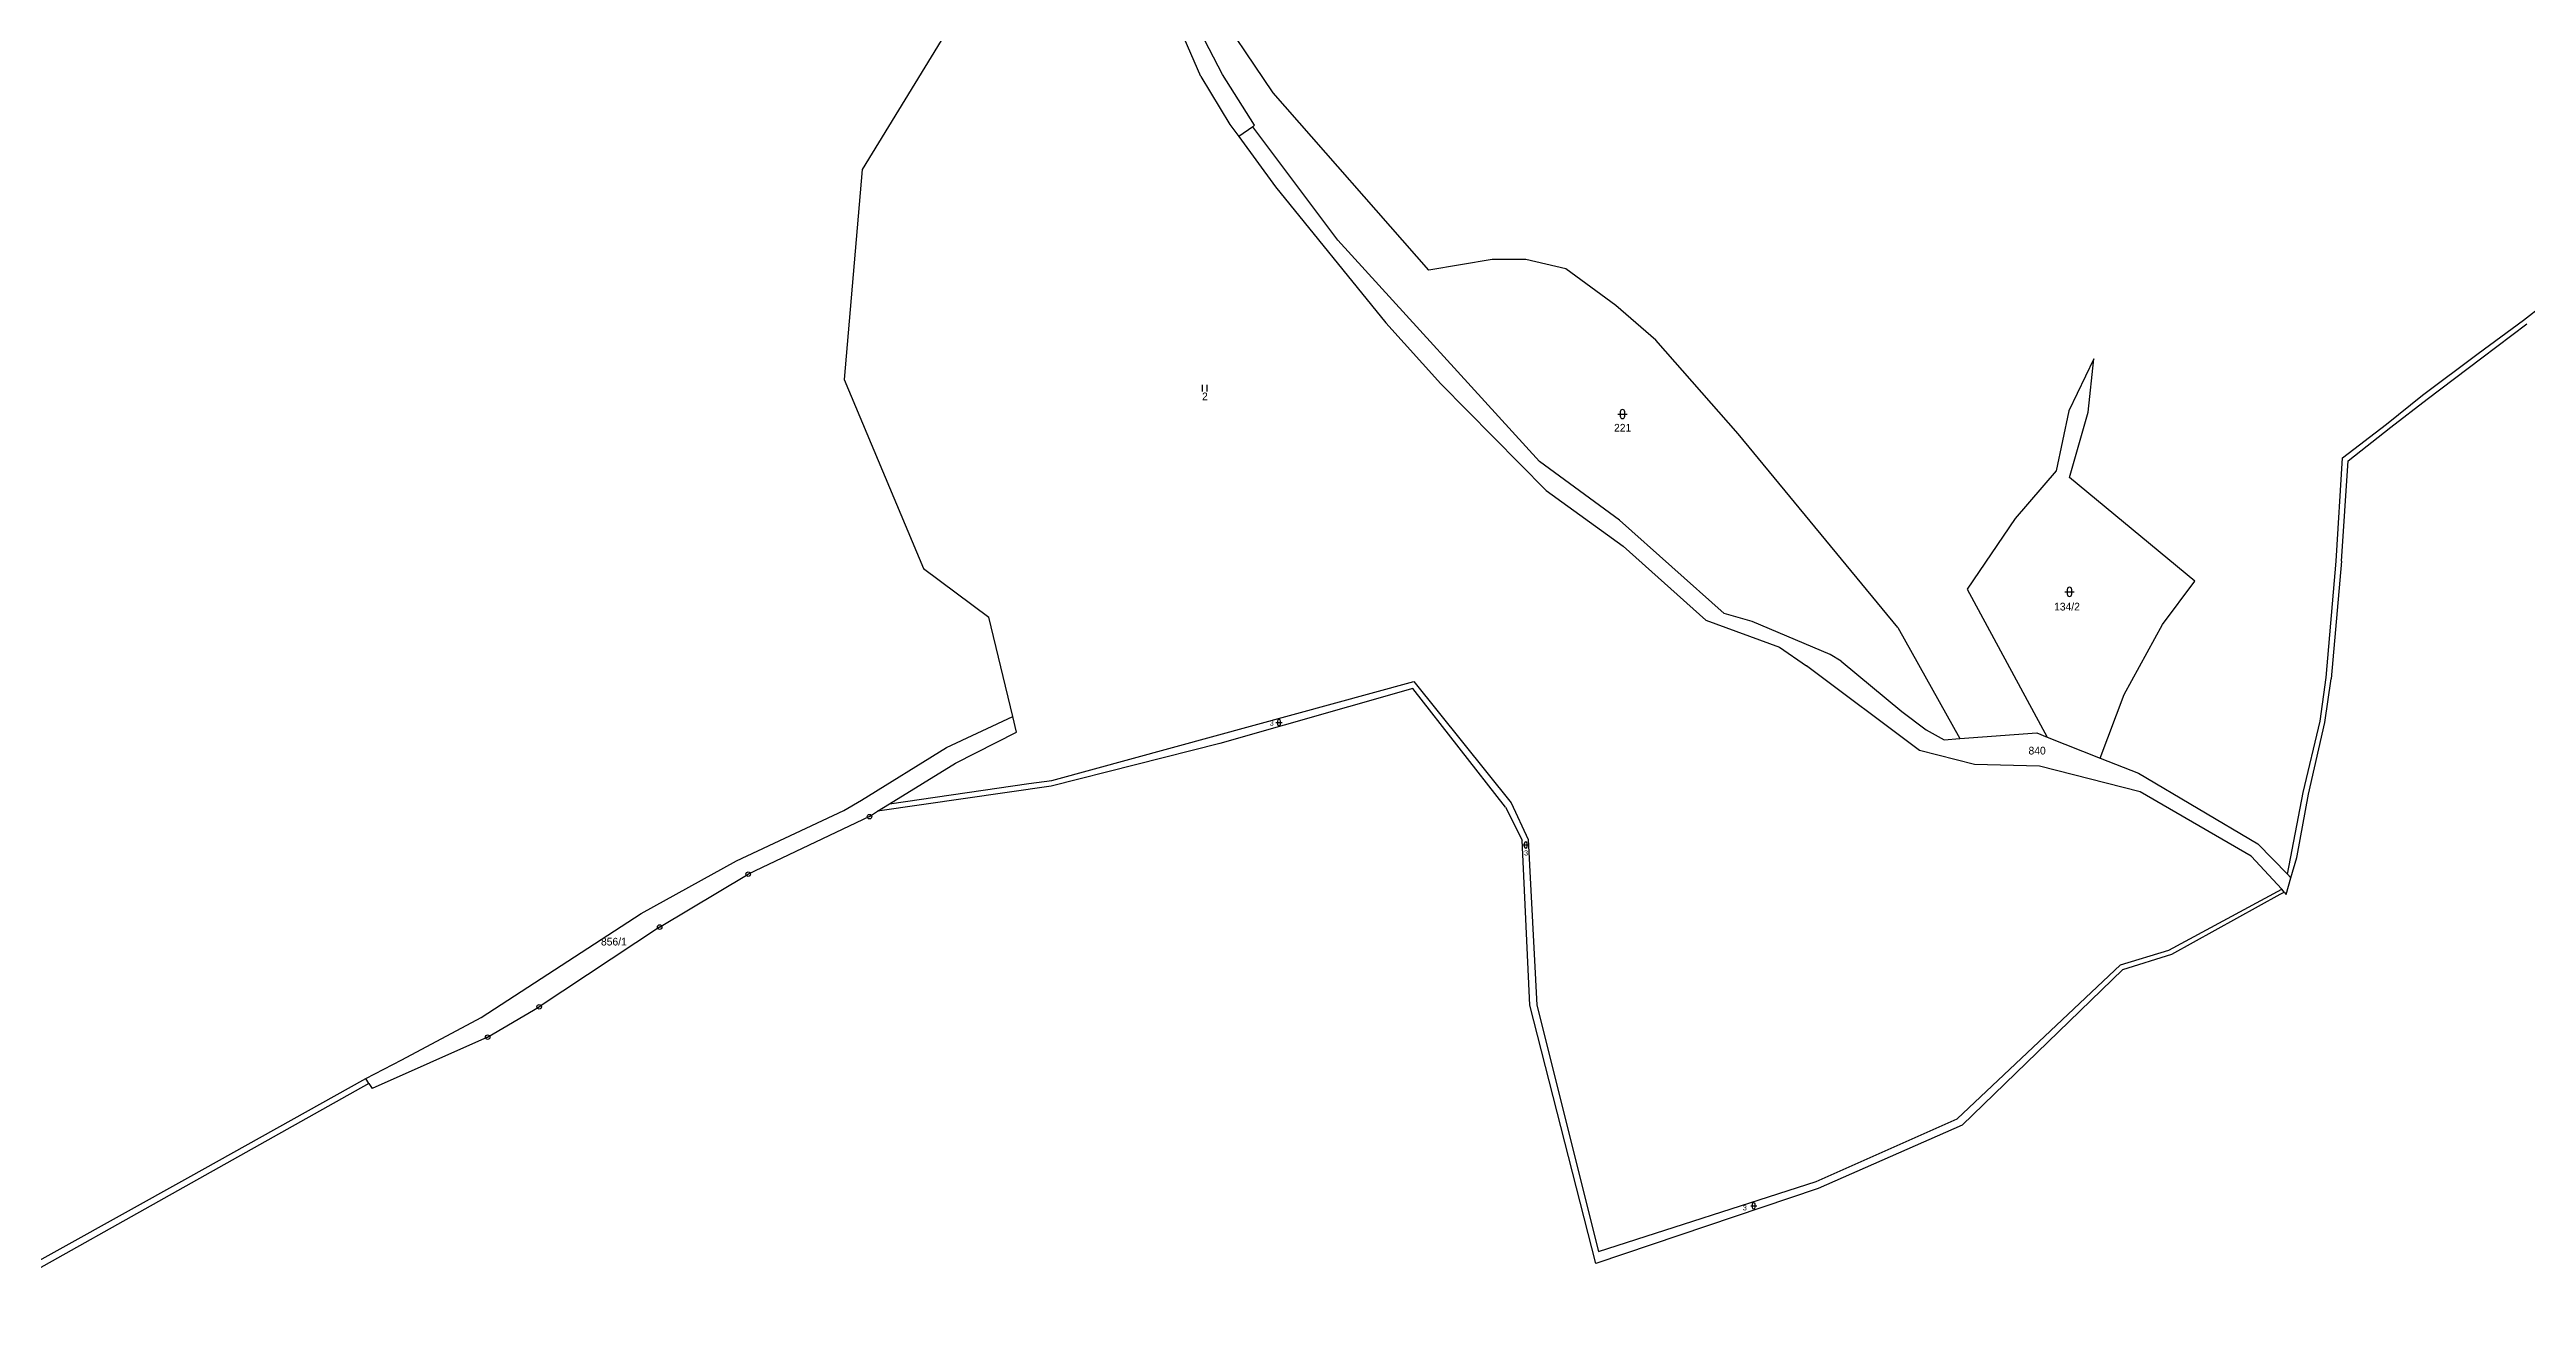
# Model space of a CAD drawing. Extents: x -528340 to -526503, y -1064020 to -1062300.
# Drawn here: x -527665 to -527119, y -1063978 to -1063699 of the extents above; entities that cross this region are included whole.
import ezdxf
from ezdxf.enums import TextEntityAlignment as Align

# ---------------------------------------------------------------- set-up
doc = ezdxf.new("R2010")
doc.units = 0
doc.linetypes.add('0_206_2', pattern=[0])
for name, color, linetype in [('105', 1, 'CONTINUOUS'), ('18', 1, 'CONTINUOUS'), ('20602', 1, 'CONTINUOUS'), ('21900', 1, 'CONTINUOUS'), ('306', 1, 'CONTINUOUS'), ('316', 1, 'CONTINUOUS')]:
    doc.layers.add(name, color=color, linetype=linetype)

# ---------------------------------------------------------------- blocks, each defined once
blk = doc.blocks.new('3_06$3')
at = {"layer": '306', "color": 255, "linetype": 'CONTINUOUS'}
for p, q in [((-0.51, 0), (-0.51, 1.5)), ((0.49, 0), (0.49, 1.5))]:
    blk.add_line(p, q, dxfattribs=at)
blk = doc.blocks.new('3_16$2')
at = {"layer": '316', "color": 255, "linetype": 'CONTINUOUS'}
for p, q in [((-1, 1), (1, 1)), ((-0.5, 1.5), (-0.5, 0.5)), ((0.5, 0.5), (0.5, 1.5))]:
    blk.add_line(p, q, dxfattribs=at)
for centre, start, end in [((0, 1.5), 0, 180), ((0, 0.5), 180, 359.9879)]:
    blk.add_arc(centre, 0.5, start, end, dxfattribs=at)
blk = doc.blocks.new('1_05$6')
at = {"layer": '105', "color": 3, "linetype": 'CONTINUOUS'}
for radius in [0.5, 0.0303]:
    blk.add_circle((0, 0), radius, dxfattribs=at)

msp = doc.modelspace()

# ---------------------------------------------------------------- linework, layer by layer
at = {"layer": '20602', "color": 3, "linetype": '0_206_2'}
for p, q in [((-527128.83, -1063767.05), (-527118.87, -1063759.53)), ((-527140.9, -1063776.19), (-527128.83, -1063767.05)), ((-527148.89, -1063782.34), (-527140.9, -1063776.19)), ((-527158.33, -1063789.8), (-527148.89, -1063782.34)), ((-527159.77, -1063811.94), (-527158.33, -1063789.8)), ((-527159.77, -1063811.94), (-527162.04, -1063837.88)), ((-527163.48, -1063847.51), (-527162.04, -1063837.88)), ((-527364.69, -1063840.06), (-527407.29, -1063852.19)), ((-527344.24, -1063866.22), (-527364.69, -1063840.06)), ((-527167.04, -1063863.33), (-527163.48, -1063847.51)), ((-527407.29, -1063852.19), (-527444.52, -1063861.59)), ((-527444.52, -1063861.59), (-527482.79, -1063867.12)), ((-527169.56, -1063876.93), (-527167.04, -1063863.33)), ((-527484.57, -1063868.31), (-527511.33, -1063880.99)), ((-527484.57, -1063868.31), (-527482.79, -1063867.12)), ((-527344.24, -1063866.22), (-527340.59, -1063873.53)), ((-527338.88, -1063909.9), (-527340.59, -1063873.53)), ((-527530.88, -1063892.68), (-527511.33, -1063880.99)), ((-527171.97, -1063885.48), (-527170.93, -1063881.8)), ((-527170.93, -1063881.8), (-527169.67, -1063877.32)), ((-527169.67, -1063877.32), (-527169.56, -1063876.93)), ((-527197.24, -1063898.68), (-527173.29, -1063885.41)), ((-527173.29, -1063885.41), (-527172.44, -1063884.94)), ((-527172.44, -1063884.94), (-527171.97, -1063885.48)), ((-527530.88, -1063892.68), (-527557.44, -1063910.28)), ((-527208.01, -1063902.07), (-527197.24, -1063898.68)), ((-527208.01, -1063902.07), (-527243.49, -1063936.43)), ((-527568.83, -1063916.99), (-527557.44, -1063910.28)), ((-527324.34, -1063966.92), (-527338.88, -1063909.9)), ((-527568.83, -1063916.99), (-527594.32, -1063928.3)), ((-527595.02, -1063927.17), (-527634.27, -1063949.23)), ((-527595.02, -1063927.17), (-527594.32, -1063928.3)), ((-527243.49, -1063936.43), (-527275.25, -1063950.35)), ((-527634.27, -1063949.23), (-527685.57, -1063977.95)), ((-527275.25, -1063950.35), (-527324.34, -1063966.92))]:
    msp.add_line(p, q, dxfattribs=at)
at = {"layer": '21900', "color": 3, "linetype": 'CONTINUOUS'}
for p, q in [((-527459.87, -1063682.4), (-527486.19, -1063725.52)), ((-527411.44, -1063704.94), (-527421.48, -1063681.78)), ((-527406.71, -1063704.56), (-527419.11, -1063680.56)), ((-527395.51, -1063708.56), (-527412.1, -1063683.98)), ((-527411.44, -1063704.94), (-527405.06, -1063715.54)), ((-527399.59, -1063715.71), (-527406.71, -1063704.56)), ((-527361.15, -1063747.74), (-527395.51, -1063708.56)), ((-527405.06, -1063715.54), (-527403.09, -1063718.23)), ((-527400.01, -1063716.06), (-527403.09, -1063718.23)), ((-527403.09, -1063718.23), (-527394.98, -1063729.34)), ((-527400.01, -1063716.06), (-527399.59, -1063715.71)), ((-527381.27, -1063741.08), (-527400.01, -1063716.06)), ((-527486.19, -1063725.52), (-527490.18, -1063771.81)), ((-527394.98, -1063729.34), (-527370.66, -1063759.33)), ((-527336.77, -1063789.92), (-527381.27, -1063741.08)), ((-527347.15, -1063745.36), (-527361.15, -1063747.74)), ((-527339.78, -1063745.36), (-527347.15, -1063745.36)), ((-527330.93, -1063747.43), (-527339.78, -1063745.36)), ((-527319.91, -1063755.54), (-527330.93, -1063747.43)), ((-527311.06, -1063763.19), (-527319.91, -1063755.54)), ((-527119.65, -1063758.73), (-527110.98, -1063752)), ((-527370.66, -1063759.33), (-527358.53, -1063772.8)), ((-527129.6, -1063766.11), (-527119.65, -1063758.73)), ((-527292.92, -1063783.8), (-527311.06, -1063763.19)), ((-527214.44, -1063767.25), (-527219.94, -1063778.74)), ((-527215.68, -1063779.03), (-527214.44, -1063767.25)), ((-527141.93, -1063775.29), (-527129.6, -1063766.11)), ((-527490.18, -1063771.81), (-527472.66, -1063813.56)), ((-527358.53, -1063772.8), (-527335.29, -1063796.3)), ((-527149.85, -1063781.66), (-527141.93, -1063775.29)), ((-527257.69, -1063826.56), (-527292.92, -1063783.8)), ((-527219.94, -1063778.74), (-527222.76, -1063791.98)), ((-527219.77, -1063793.43), (-527215.68, -1063779.03)), ((-527159.53, -1063789.09), (-527149.85, -1063781.66)), ((-527160.94, -1063811.89), (-527159.53, -1063789.09)), ((-527319.05, -1063802.88), (-527336.77, -1063789.92)), ((-527222.76, -1063791.98), (-527231.82, -1063802.54)), ((-527192.17, -1063816.33), (-527219.77, -1063793.43)), ((-527335.29, -1063796.3), (-527318.29, -1063808.59)), ((-527296, -1063823.49), (-527319.05, -1063802.88)), ((-527231.82, -1063802.54), (-527242.4, -1063818.14)), ((-527318.29, -1063808.59), (-527300.03, -1063824.95)), ((-527472.66, -1063813.56), (-527458.21, -1063824.28)), ((-527199.31, -1063825.87), (-527192.17, -1063816.33)), ((-527163.18, -1063837.6), (-527160.94, -1063811.89)), ((-527242.4, -1063818.14), (-527224.75, -1063850.74)), ((-527452.98, -1063846.21), (-527458.21, -1063824.28)), ((-527300.03, -1063824.95), (-527283.78, -1063830.93)), ((-527289.81, -1063825.22), (-527296, -1063823.49)), ((-527272.63, -1063832.51), (-527289.81, -1063825.22)), ((-527257.69, -1063826.56), (-527244.02, -1063851.09)), ((-527207.7, -1063841.35), (-527199.31, -1063825.87)), ((-527283.78, -1063830.93), (-527277.85, -1063835.05)), ((-527270.16, -1063834.03), (-527272.63, -1063832.51)), ((-527444.32, -1063860.3), (-527364.5, -1063838.5)), ((-527364.5, -1063838.5), (-527343, -1063865.27)), ((-527252.87, -1063853.68), (-527277.85, -1063835.05)), ((-527270.16, -1063834.03), (-527256.76, -1063845.12)), ((-527164.52, -1063847.21), (-527163.18, -1063837.6)), ((-527213.02, -1063855.39), (-527207.7, -1063841.35)), ((-527467.58, -1063853.02), (-527452.98, -1063846.21)), ((-527452.16, -1063849.64), (-527452.98, -1063846.21)), ((-527256.76, -1063845.12), (-527251.4, -1063849.18)), ((-527251.4, -1063849.18), (-527247.42, -1063851.34)), ((-527168.26, -1063862.98), (-527164.52, -1063847.21)), ((-527486.37, -1063864.68), (-527467.58, -1063853.02)), ((-527465.62, -1063856.5), (-527452.16, -1063849.64)), ((-527240.78, -1063856.83), (-527252.87, -1063853.68)), ((-527247.42, -1063851.34), (-527244.02, -1063851.09)), ((-527244.02, -1063851.09), (-527227.02, -1063849.84)), ((-527227.02, -1063849.84), (-527224.75, -1063850.74)), ((-527224.75, -1063850.74), (-527213.02, -1063855.39)), ((-527480.13, -1063865.48), (-527465.62, -1063856.5)), ((-527449.44, -1063861.02), (-527444.32, -1063860.3)), ((-527226.42, -1063857.16), (-527240.78, -1063856.83)), ((-527204.17, -1063862.85), (-527226.42, -1063857.16)), ((-527213.02, -1063855.39), (-527204.54, -1063858.68)), ((-527204.54, -1063858.68), (-527178.23, -1063874.32)), ((-527490.22, -1063866.94), (-527486.37, -1063864.68)), ((-527482.79, -1063867.12), (-527480.13, -1063865.48)), ((-527480.13, -1063865.48), (-527449.44, -1063861.02)), ((-527343, -1063865.27), (-527339.21, -1063873.37)), ((-527179.72, -1063877.05), (-527204.17, -1063862.85)), ((-527171.72, -1063880.99), (-527168.26, -1063862.98)), ((-527513.92, -1063878.05), (-527490.22, -1063866.94)), ((-527339.21, -1063873.37), (-527337.29, -1063909.89)), ((-527178.23, -1063874.32), (-527171.72, -1063880.99)), ((-527534.96, -1063889.65), (-527513.92, -1063878.05)), ((-527172.94, -1063884.31), (-527179.72, -1063877.05)), ((-527171.72, -1063880.99), (-527170.93, -1063881.8)), ((-527197.86, -1063897.79), (-527172.94, -1063884.31)), ((-527172.44, -1063884.94), (-527172.94, -1063884.31)), ((-527570.25, -1063912.66), (-527534.96, -1063889.65)), ((-527208.57, -1063901.04), (-527197.86, -1063897.79)), ((-527244.6, -1063935), (-527208.57, -1063901.04)), ((-527587.78, -1063921.94), (-527570.25, -1063912.66)), ((-527337.29, -1063909.89), (-527323.71, -1063964.3)), ((-527634.96, -1063947.98), (-527595.68, -1063926.1)), ((-527595.68, -1063926.1), (-527587.78, -1063921.94)), ((-527595.02, -1063927.17), (-527595.68, -1063926.1)), ((-527275.69, -1063948.82), (-527244.6, -1063935)), ((-527686.24, -1063976.43), (-527634.96, -1063947.98)), ((-527323.71, -1063964.3), (-527275.69, -1063948.82))]:
    msp.add_line(p, q, dxfattribs=at)

# ---------------------------------------------------------------- block references
at = {"layer": '105', "color": 0, "linetype": 'BYBLOCK'}
for p in [(-527484.57, -1063868.31), (-527511.33, -1063880.99), (-527530.88, -1063892.68), (-527557.44, -1063910.28), (-527568.83, -1063916.99)]:
    msp.add_blockref('1_05$6', p, dxfattribs=at)
at = {"layer": '306', "color": 0, "linetype": 'BYBLOCK'}
msp.add_blockref('3_06$3', (-527410.57, -1063774.51), dxfattribs=at)
at = {"layer": '316', "color": 0, "linetype": 'BYBLOCK'}
for p in [(-527318.42, -1063780.46), (-527219.8, -1063819.69)]:
    msp.add_blockref('3_16$2', p, dxfattribs=at)
at = {"layer": '316', "color": 0, "linetype": 'BYBLOCK', "xscale": 0.67, "yscale": 0.67, "zscale": 0.67}
for p in [(-527394.21, -1063848.21), (-527339.76, -1063875.23), (-527289.47, -1063954.85)]:
    msp.add_blockref('3_16$2', p, dxfattribs=at)

# ---------------------------------------------------------------- texts
at = {"layer": '18', "color": 255, "linetype": 'CONTINUOUS'}
for s, height, p in [('2', 1.7, (-527410.57, -1063776.92)), ('221', 1.7, (-527318.39, -1063783.84)), ('134/2', 1.7, (-527220.35, -1063823.32)), ('3', 1.14, (-527395.82, -1063848.57)), ('840', 1.7, (-527226.94, -1063855.1)), ('3', 1.14, (-527339.7, -1063877.22)), ('856/1', 1.7, (-527540.97, -1063897.25)), ('3', 1.14, (-527291.43, -1063955.54))]:
    msp.add_text(s, height=height, dxfattribs=at).set_placement(p, align=Align.BOTTOM_CENTER)

doc.saveas('drawing.dxf')
